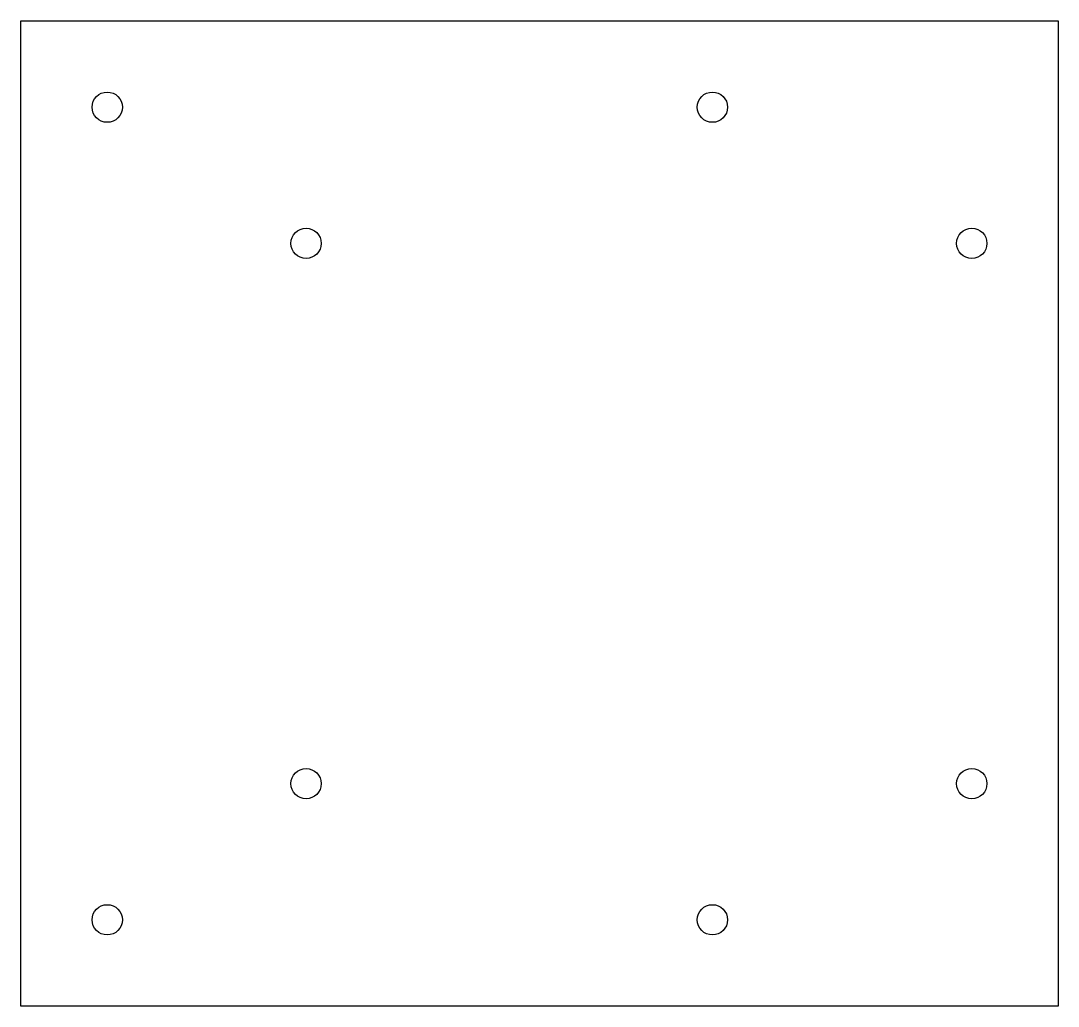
# Model space of a CAD drawing. Header units: millimetres. Extents: x -3 to 117, y -8 to 106.
import ezdxf

# ---------------------------------------------------------------- set-up
doc = ezdxf.new("R2010")
doc.units = ezdxf.units.MM
doc.layers.add('outline', color=5, linetype='Continuous', true_color=0x0000ff)

msp = doc.modelspace()

# ---------------------------------------------------------------- linework, layer by layer
at = {"layer": 'outline', "flags": 128}
msp.add_lwpolyline([(-3, 105.75), (117, 105.75), (117, -8.25), (-3, -8.25)], close=True, dxfattribs=at)
at = {"layer": 'outline'}
for centre in [(7, 95.75), (77, 95.75), (30, 80), (107, 80), (30, 17.5), (107, 17.5), (7, 1.75), (77, 1.75)]:
    msp.add_circle(centre, 1.75, dxfattribs=at)

doc.saveas('drawing.dxf')
